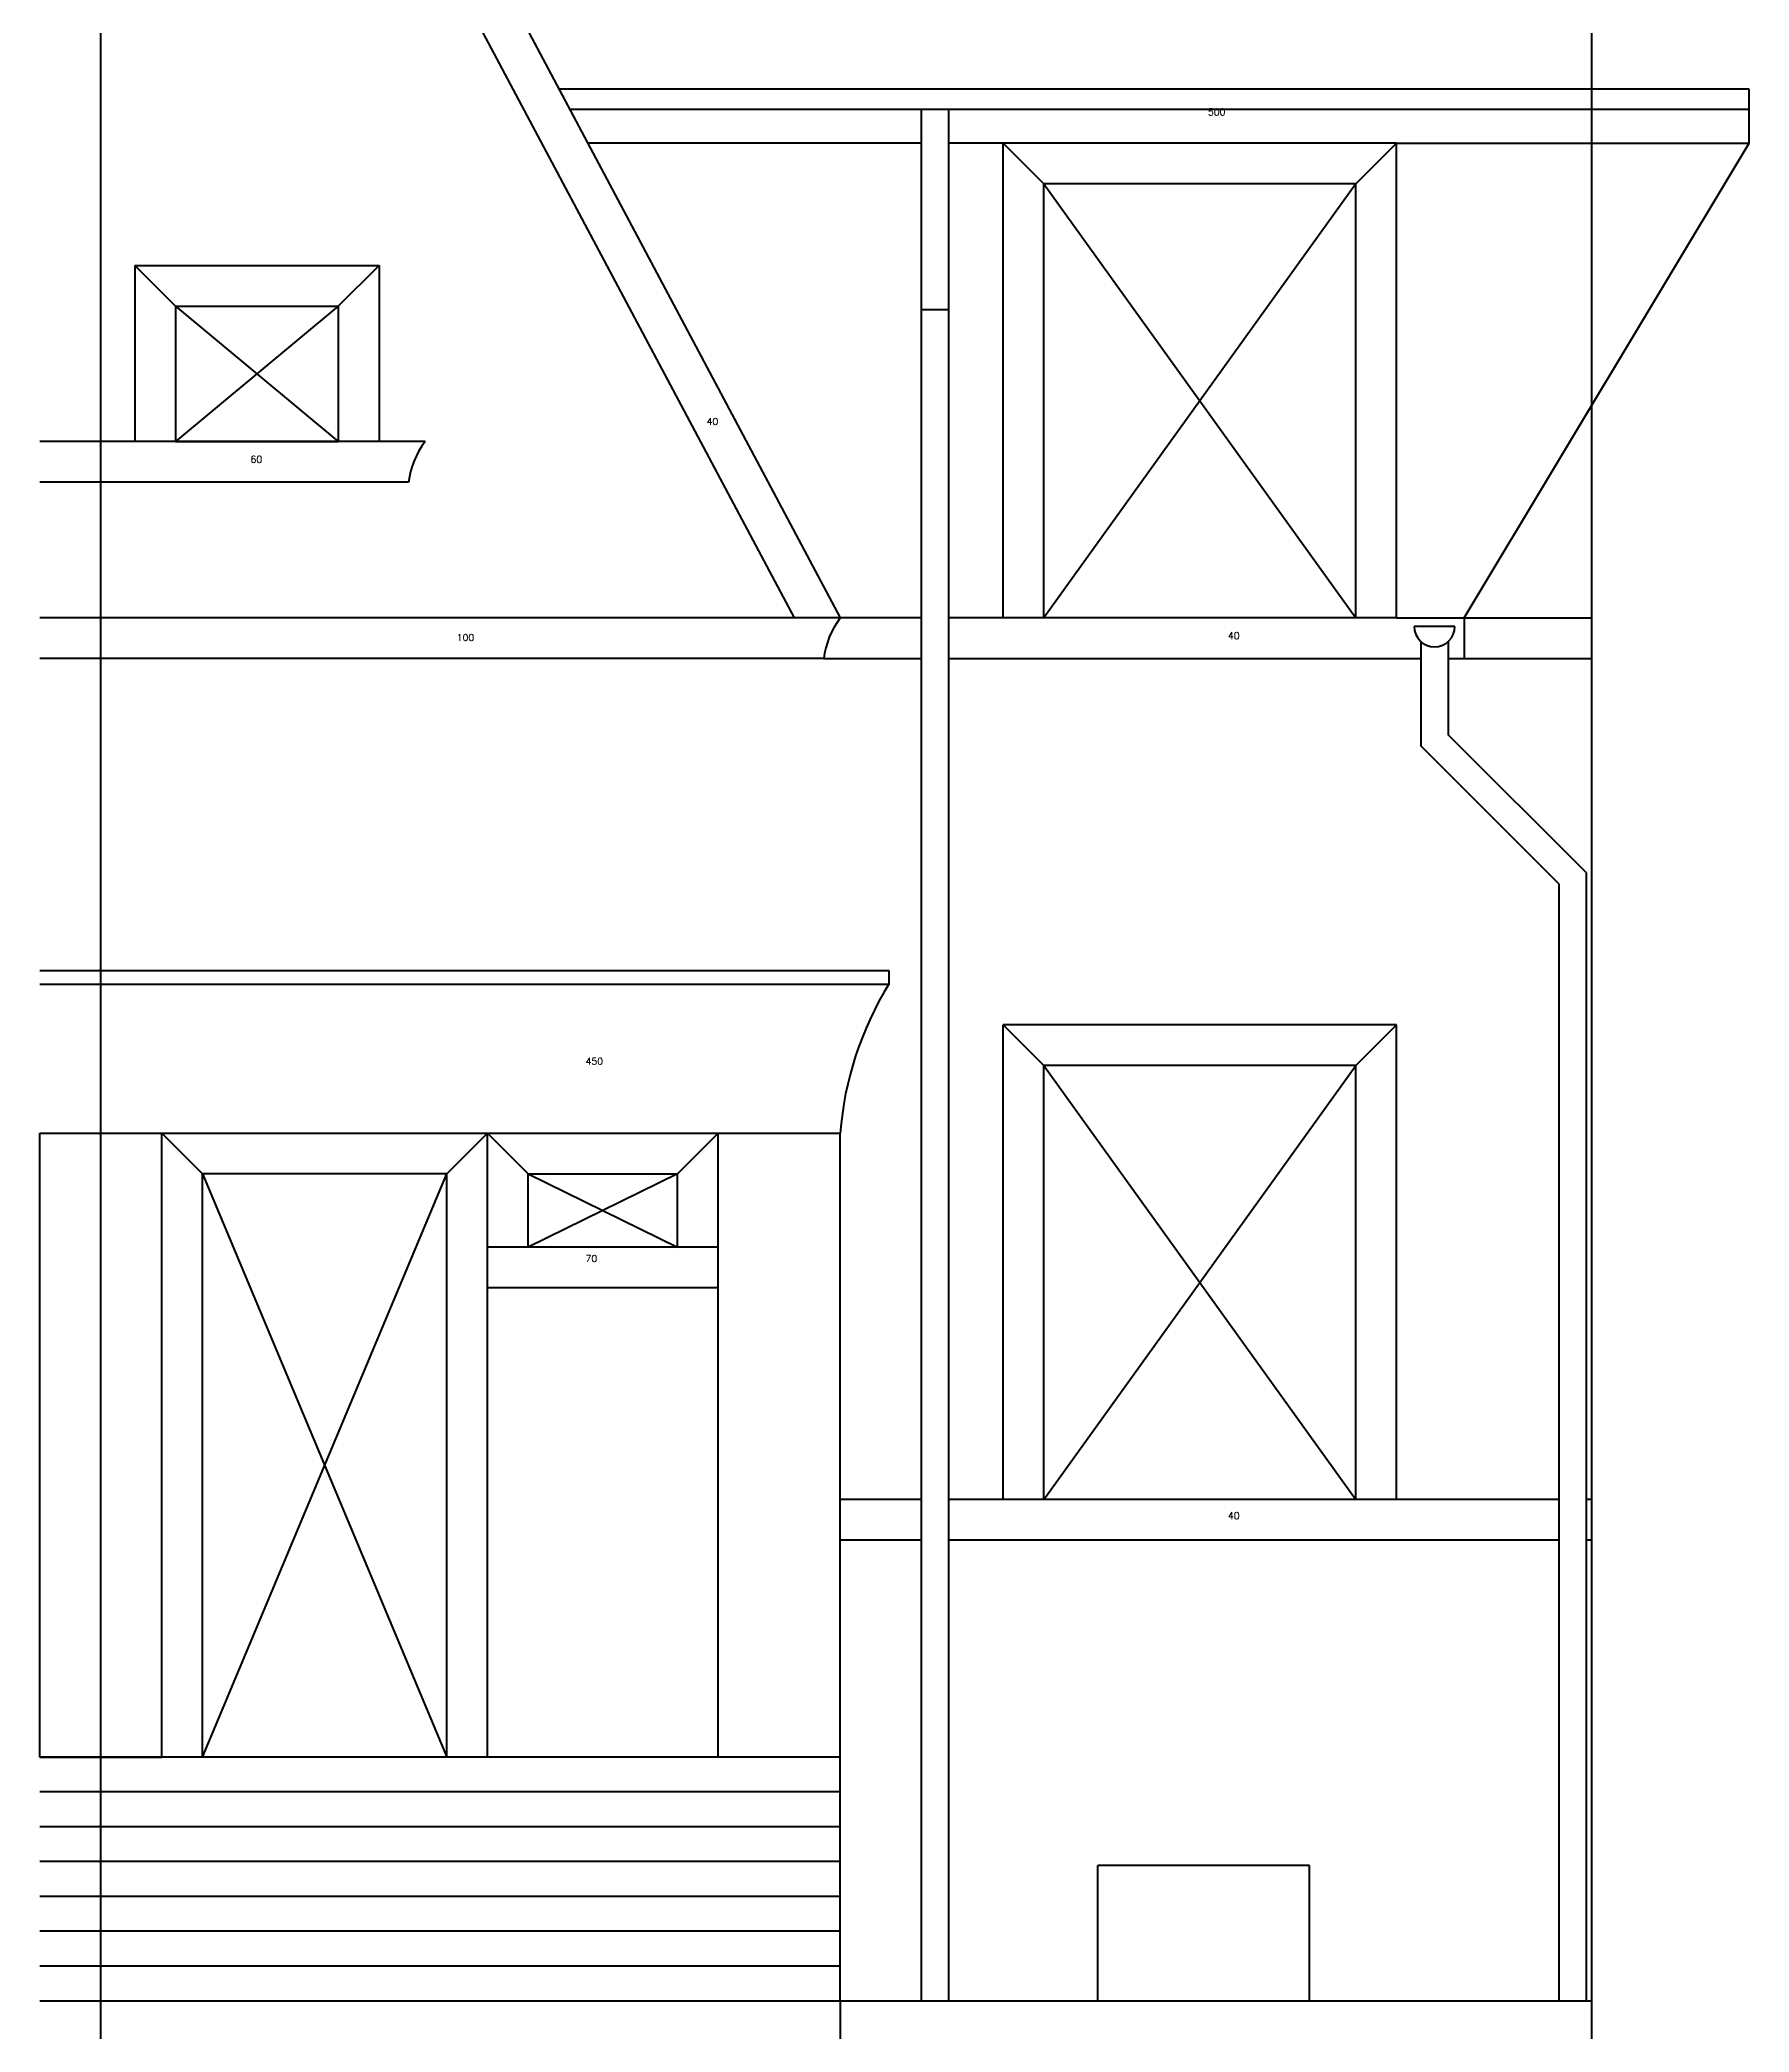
# Model space of a CAD drawing. Header units: millimetres. Extents: x -1463353 to -693674, y -1913439 to -867598.
# Drawn here: x -763498 to -757198, y -967076 to -959730 of the extents above; entities that cross this region are included whole.
import ezdxf

# ---------------------------------------------------------------- set-up
doc = ezdxf.new("R2010")
doc.units = ezdxf.units.MM
doc.layers.add('bednar-fasada', color=5, linetype='Continuous', lineweight=50)
doc.styles.get("Standard").update_dxf_attribs({"font": 'txt.shx'})

msp = doc.modelspace()

# ---------------------------------------------------------------- linework, layer by layer
at = {"layer": 'bednar-fasada'}
for p, q in [((-757778.1, -969923.5), (-757778.1, -954991)), ((-763273.1, -971107), (-763273.1, -956734.1)), ((-763273.1, -956734.1), (-760548.1, -961861.8)), ((-763273.1, -957053.7), (-760718, -961861.8)), ((-757198.1, -959911.8), (-761584.4, -959911.8)), ((-757198.1, -960111.8), (-757198.1, -959911.8)), ((-757198.1, -959986.8), (-761544.6, -959986.8)), ((-760248.1, -966961.8), (-760248.1, -959986.8)), ((-760148.1, -966961.8), (-760148.1, -959986.8)), ((-760248.1, -960111.8), (-761478.1, -960111.8)), ((-759948.1, -960111.8), (-760148.1, -960111.8)), ((-758498.1, -960111.8), (-759948.1, -960111.8)), ((-759948.1, -961861.8), (-759948.1, -960111.8)), ((-759798.1, -960261.8), (-759948.1, -960111.8)), ((-758648.1, -960261.8), (-758498.1, -960111.8)), ((-758498.1, -961861.8), (-758498.1, -960111.8)), ((-758498.1, -960111.8), (-757198.1, -960111.8)), ((-758248.1, -961861.8), (-757198.1, -960111.8)), ((-758648.1, -960261.8), (-759798.1, -960261.8)), ((-759798.1, -961861.8), (-759798.1, -960261.8)), ((-759798.1, -960261.8), (-758648.1, -961861.8)), ((-758648.1, -960261.8), (-759798.1, -961861.8)), ((-758648.1, -961861.8), (-758648.1, -960261.8)), ((-763148.1, -960561.8), (-763148.1, -961211.8)), ((-763148.1, -960561.8), (-762248.1, -960561.8)), ((-763148.1, -960561.8), (-762998.1, -960711.8)), ((-762398.1, -960711.8), (-762248.1, -960561.8)), ((-762248.1, -960561.8), (-762248.1, -961211.8)), ((-762998.1, -960711.8), (-762998.1, -961211.8)), ((-762998.1, -960711.8), (-762398.1, -960711.8)), ((-762398.1, -960711.8), (-762998.1, -961211.8)), ((-762998.1, -960711.8), (-762398.1, -961211.8)), ((-762398.1, -960711.8), (-762398.1, -961211.8)), ((-760248.1, -960724.5), (-760148.1, -960724.5)), ((-762078.3, -961211.8), (-763498.1, -961211.8)), ((-762998.1, -961211.8), (-762398.1, -961211.8)), ((-762139.3, -961361.8), (-763498.1, -961361.8)), ((-760548.1, -961861.8), (-763498.1, -961861.8)), ((-760248.1, -961861.8), (-760548.1, -961861.8)), ((-759948.1, -961861.8), (-760148.1, -961861.8)), ((-758498.1, -961861.8), (-759948.1, -961861.8)), ((-758498.1, -961861.8), (-757778.1, -961861.8)), ((-758282.6, -961893.4), (-758432.6, -961893.4)), ((-758248.1, -961861.8), (-758248.1, -962011.8)), ((-757778.1, -966961.8), (-757778.1, -961861.8)), ((-758407.6, -961949.3), (-758407.6, -962333.6)), ((-758307.6, -961949.3), (-758307.6, -962292.2)), ((-760609.2, -962011.8), (-763498.1, -962011.8)), ((-760609.2, -962011.8), (-760248.1, -962011.8)), ((-760148.1, -962011.8), (-758407.6, -962011.8)), ((-758307.6, -962011.8), (-758248.1, -962011.8)), ((-758248.1, -962011.8), (-757778.1, -962011.8)), ((-757898.1, -962843.1), (-758407.6, -962333.6)), ((-757798.1, -962801.7), (-758307.6, -962292.2)), ((-757898.1, -966961.8), (-757898.1, -962843.1)), ((-757798.1, -966961.8), (-757798.1, -962801.7)), ((-763498.1, -963161.8), (-760368.7, -963161.8)), ((-760368.7, -963161.8), (-760368.7, -963211.8)), ((-763498.1, -963211.8), (-760368.7, -963211.8)), ((-758498.1, -963361.8), (-759948.1, -963361.8)), ((-759948.1, -965111.8), (-759948.1, -963361.8)), ((-759798.1, -963511.8), (-759948.1, -963361.8)), ((-758648.1, -963511.8), (-758498.1, -963361.8)), ((-758498.1, -965111.8), (-758498.1, -963361.8)), ((-758648.1, -963511.8), (-759798.1, -963511.8)), ((-759798.1, -965111.8), (-759798.1, -963511.8)), ((-759798.1, -963511.8), (-758648.1, -965111.8)), ((-759798.1, -965111.8), (-758648.1, -963511.8)), ((-758648.1, -965111.8), (-758648.1, -963511.8)), ((-763498.1, -966061.8), (-763498.1, -963761.8)), ((-763498.1, -963761.8), (-760548.1, -963761.8)), ((-763048.1, -966061.8), (-763048.1, -963761.8)), ((-763048.1, -963761.8), (-762898.1, -963911.8)), ((-761848.1, -963761.8), (-761998.1, -963911.8)), ((-761848.1, -966061.8), (-761848.1, -963761.8)), ((-761698.1, -963911.8), (-761848.1, -963761.8)), ((-761148.1, -963911.8), (-760998.1, -963761.8)), ((-760998.1, -966061.8), (-760998.1, -963761.8)), ((-760548.1, -966961.8), (-760548.1, -963761.8)), ((-762898.1, -966061.8), (-762898.1, -963911.8)), ((-761998.1, -963911.8), (-762898.1, -963911.8)), ((-762898.1, -963911.8), (-761998.1, -966061.8)), ((-762898.1, -966061.8), (-761998.1, -963911.8)), ((-761998.1, -966061.8), (-761998.1, -963911.8)), ((-761698.1, -964181.8), (-761698.1, -963911.8)), ((-761698.1, -963911.8), (-761148.1, -963911.8)), ((-761698.1, -963911.8), (-761148.1, -964181.8)), ((-761148.1, -963911.8), (-761698.1, -964181.8)), ((-761148.1, -964181.8), (-761148.1, -963911.8)), ((-760998.1, -964181.8), (-761848.1, -964181.8)), ((-760998.1, -964331.8), (-761848.1, -964331.8)), ((-760248.1, -965111.8), (-760548.1, -965111.8)), ((-757898.1, -965111.8), (-760148.1, -965111.8)), ((-757778.1, -965111.8), (-757798.1, -965111.8)), ((-760248.1, -965261.8), (-760548.1, -965261.8)), ((-757898.1, -965261.8), (-760148.1, -965261.8)), ((-757778.1, -965261.8), (-757798.1, -965261.8)), ((-760548.1, -966061.8), (-763498.1, -966061.8)), ((-763498.1, -966061.8), (-763048.1, -966061.8)), ((-760548.1, -966190.3), (-763498.1, -966190.3)), ((-760548.1, -966318.8), (-763498.1, -966318.8)), ((-760548.1, -966447.3), (-763498.1, -966447.3)), ((-758818.1, -966461.8), (-759598.1, -966461.8)), ((-759598.1, -966961.8), (-759598.1, -966461.8)), ((-758818.1, -966961.8), (-758818.1, -966461.8)), ((-760548.1, -966575.8), (-763498.1, -966575.8)), ((-760548.1, -966704.3), (-763498.1, -966704.3)), ((-760548.1, -966832.8), (-763498.1, -966832.8)), ((-757778.1, -966961.8), (-763498.1, -966961.8)), ((-760548.1, -966961.8), (-760548.1, -971107))]:
    msp.add_line(p, q, dxfattribs=at)
for centre, radius, start, end in [((-761828.8, -961400.8), 313, 142.86012, 172.84852), ((-760298.6, -962050.8), 313, 142.86012, 172.84852), ((-758357.6, -961893.4), 75, 180, 0), ((-759322.1, -963857.5), 1229.8, 148.32986, 175.53807)]:
    msp.add_arc(centre, radius, start, end, dxfattribs=at)

# ---------------------------------------------------------------- texts
for s, p in [('500', (-759192.7, -960008.7)), ('40', (-761040.6, -961150.1)), ('60', (-762721.6, -961289.6)), ('40', (-759118.9, -961939.6)), ('100', (-761961.6, -961946.5)), ('450', (-761486.8, -963508.8)), ('70', (-761486.8, -964236.1)), ('40', (-759118.9, -965184.1))]:
    msp.add_text(s, height=25, dxfattribs=at).set_placement(p)

doc.saveas('drawing.dxf')
